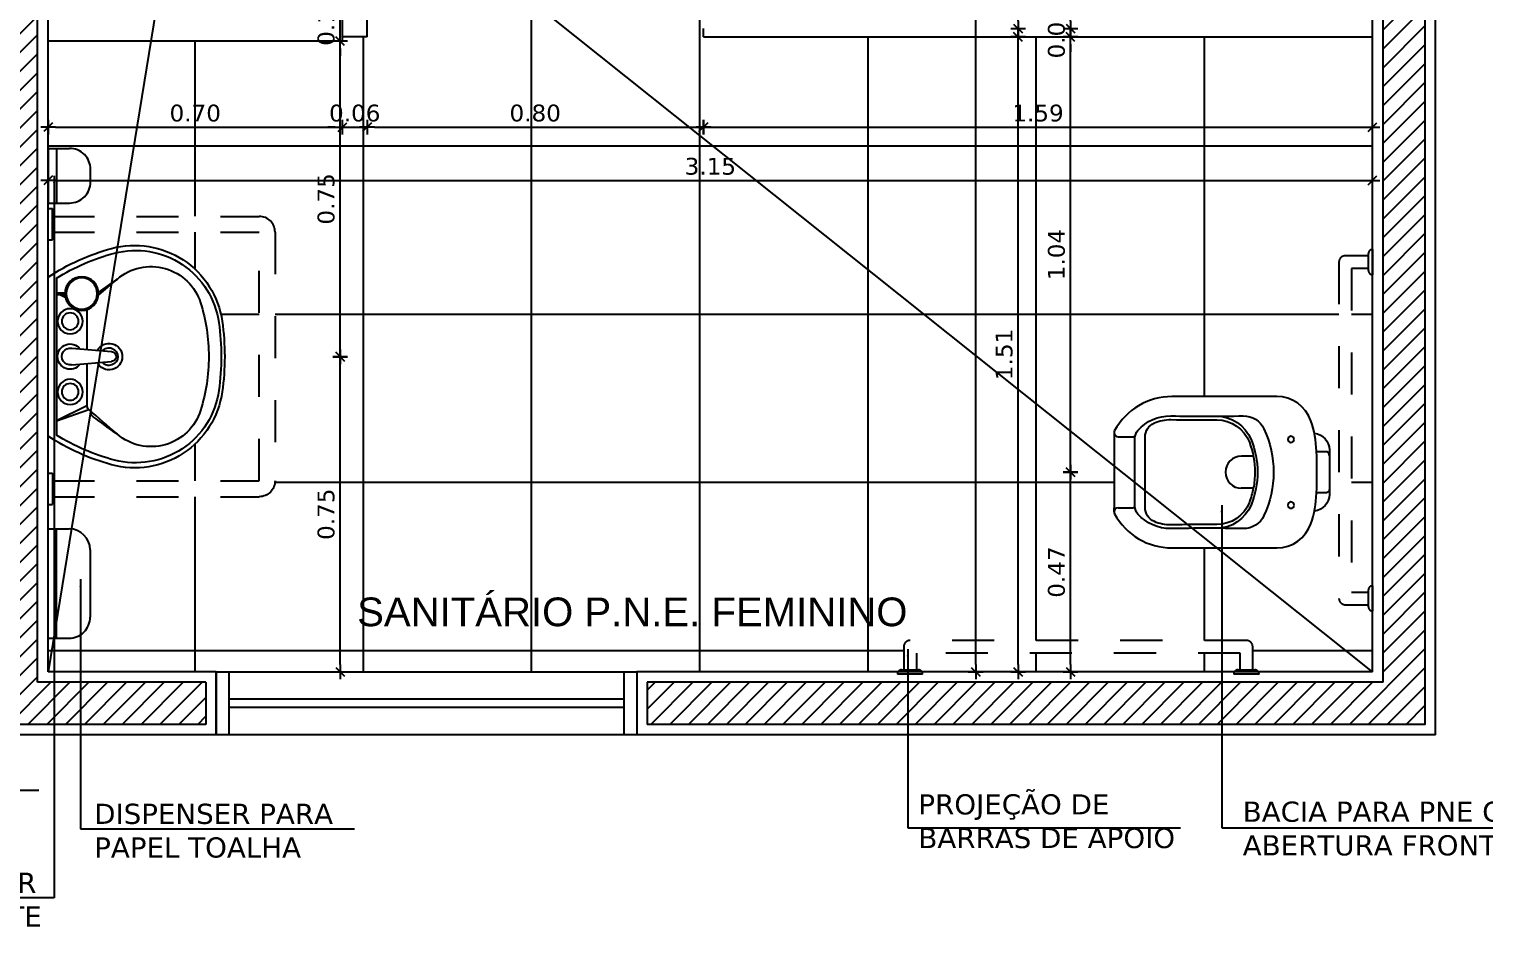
# Model space of a CAD drawing. Extents: x -36 to 357, y 137 to 237.
# Drawn here: x 11.814 to 15.274, y 206.913 to 209.049 of the extents above; entities that cross this region are included whole.
import ezdxf

# ---------------------------------------------------------------- set-up
doc = ezdxf.new("R2010")
doc.units = 0
doc.header["$LTSCALE"] = 0.01
doc.linetypes.add('CONTINU', pattern=[0])
doc.linetypes.add('HIDDEN2', pattern=[0.1875, 0.125, -0.0625])
doc.layers.get('0').update_dxf_attribs({"linetype": 'CONTINUOUS'})
doc.layers.get('DEFPOINTS').update_dxf_attribs({"linetype": 'CONTINUOUS'})
for name, color, linetype in [('01', 1, 'CONTINUOUS'), ('252', 252, 'CONTINUOUS'), ('A-ALV', 6, 'CONTINUOUS'), ('A-JANEL', 1, 'CONTINUOUS'), ('A-PAREDE', 5, 'CONTINUOUS'), ('A-WC', 1, 'CONTINUOUS'), ('AR-DIV', 3, 'CONTINUOUS'), ('AR-SAN-01', 1, 'CONTINUOUS'), ('ARQ-CTA-1_025', 1, 'CONTINUOUS'), ('ARQ-EQP-VISTA', 1, 'CONTINUOUS'), ('ARQ-ESQ-VISTA1', 2, 'CONTINUOUS'), ('ARQ-TXT-1_025', 2, 'CONTINUOUS'), ('ARQ-TXT-1_050', 2, 'CONTINUOUS'), ('ARQ_HAT', 8, 'CONTINUOUS'), ('BL-SAN-01', 1, 'CONTINUOUS')]:
    doc.layers.add(name, color=color, linetype=linetype)
doc.styles.add('ESC-50-A20', font='arial.ttf', dxfattribs={"height": 0.1})
doc.styles.add('FNDE Texto Cota 0025', font='verdana.ttf', dxfattribs={"height": 0.04})
doc.dimstyles.new('FNDE 1-0025', dxfattribs={"dimscale": 5, "dimtxt": 0.04, "dimasz": 0.0035, "dimexe": 0.15, "dimexo": 0.15, "dimgap": 0.0025, "dimtad": 1, "dimzin": 1, "dimdsep": 46, "dimtxsty": 'FNDE Texto Cota 0025', "dimblk": 'tic', "dimcen": 0.015, "dimdle": 0.15, "dimse1": 1, "dimse2": 1, "dimclrd": 251, "dimclre": 251, "dimclrt": 256, "dimaunit": 1, "dimadec": 3, "dimazin": 0, "dimtfac": 1, "dimtix": 1, "dimtmove": 2, "dimatfit": 3, "dimfxl": 0.15, "dimtvp": 1, "dimtolj": 1, "dimtzin": 0, "dimarcsym": 0})
pattern_1 = [(45, (-39.017635, 217.541924), (-0.02245064, 0.02245064), [])]

# ---------------------------------------------------------------- blocks, each defined once
blk = doc.blocks.new('LVTR-01P')
at = {"layer": 'BL-SAN-01'}
for p, q in [((0.189, 0), (-0.189, 0)), ((-0.1869, -0.02), (0.1869, -0.02)), ((-0.152, -0.02), (-0.152, -0.0401)), ((-0.148, -0.02), (-0.148, -0.0401)), ((-0.148, -0.0276), (-0.1415, -0.0409)), ((-0.148, -0.0335), (-0.1456, -0.0402)), ((0.1518, -0.02), (0.1161, -0.0924)), ((0.1528, -0.02), (0.1256, -0.0967)), ((-0.0199, -0.0561), (-0.0119, -0.1511)), ((0.0195, -0.0561), (0.0115, -0.1511)), ((-0.112, -0.0924), (-0.0168, -0.0924)), ((0.0165, -0.0924), (0.1161, -0.0924))]:
    blk.add_line(p, q, dxfattribs=at)
for centre, radius in [((-0.084, -0.0525), 0.03), ((-0.084, -0.0525), 0.02), ((0.084, -0.0525), 0.03), ((0.084, -0.0525), 0.02), ((-0.15, -0.08), 0.04), ((-0.15, -0.08), 0.037)]:
    blk.add_circle(centre, radius, dxfattribs=at)
for centre, radius, start, end in [((0.2424, -0.2861), 0.5176, 146.4501, 164.8885), ((-0.2424, -0.2861), 0.5176, 15.1115, 33.5499), ((0.2424, -0.2861), 0.505, 148.2072, 165.2817), ((0, -0.0525), 0.03, 308.8043, 231.1957), ((-0.0002, -0.0527), 0.02, 350.3752, 189.6248), ((-0.2424, -0.2861), 0.505, 14.7183, 31.7928), ((0.1161, -0.105), 0.0126, 41.3277, 90), ((-4.9199, -4.5336), 6.7189, 40.55971, 41.32768), ((0.1319, -0.1152), 0.0137, 36.1653, 98.2711), ((4.9199, -4.5336), 6.7189, 138.93408, 139.44029), ((5.2813, -4.0721), 6.7189, 143.96959, 144.44029), ((0, -0.1449), 0.0315, 117.9488, 62.7672), ((0, -0.1449), 0.021, 130.9255, 50.2909), ((-5.2813, -4.0721), 6.7189, 35.55971, 36.16525), ((-0.0544, -0.2059), 0.2102, 164.8885, 261.8746), ((-0.0531, -0.2084), 0.1995, 165.2817, 262.1149), ((-0.0909, -0.2449), 0.1233, 139.4403, 252.413), ((-0.0002, -0.1501), 0.0118, 184.8124, 355.1876), ((0.0531, -0.2084), 0.1995, 277.8851, 14.7183), ((0.0544, -0.2059), 0.2102, 278.1254, 15.1115), ((0.0909, -0.2449), 0.1233, 287.587, 40.5597), ((0, 0.042), 0.4242, 252.413, 270), ((0, 0.042), 0.4242, 270, 287.587), ((0, 0.175), 0.595, 261.8746, 270), ((0, 0.175), 0.5866, 262.1149, 270), ((0, 0.175), 0.5866, 270, 277.8851), ((0, 0.175), 0.595, 270, 278.1254)]:
    blk.add_arc(centre, radius, start, end, dxfattribs=at)
blk = doc.blocks.new('A$C18E6683B')
at = {"layer": '01', "linetype": 'HIDDEN2', "ltscale": 0.5, "extrusion": (0, 0, -1)}
for p, q in [((0.6781, 0.5388), (0.0863, 0.5387)), ((0.0488, 0.0094), (0.0488, 0.5013)), ((0.0863, 0.5012), (0.6781, 0.5013)), ((0.0863, 0.0094), (0.0863, 0.5012)), ((0.6781, 0.0094), (0.6781, 0.5012)), ((0.7156, 0.0094), (0.7156, 0.5013)), ((0.105, 0.0094), (0.03, 0.0094)), ((0.03, 0), (0.03, 0.0094)), ((0.105, 0), (0.105, 0.0094)), ((0.6594, 0.0094), (0.7344, 0.0094)), ((0.6594, 0), (0.6594, 0.0094)), ((0.7344, 0), (0.7344, 0.0094))]:
    blk.add_line(p, q, dxfattribs=at)
at = {"layer": '01', "linetype": 'HIDDEN2', "ltscale": 0.5}
blk.add_ellipse((0.0863, 0.5012), major_axis=(-0.0265, 0.0265), ratio=1, start_param=-0.785398, end_param=0.785398, dxfattribs=at)
at = {"layer": '01', "linetype": 'HIDDEN2', "ltscale": 0.5, "extrusion": (0, 0, -1)}
blk.add_ellipse((0.6781, 0.5012), major_axis=(0.0265, 0.0265), ratio=1, start_param=-0.785398, end_param=0.785398, dxfattribs=at)
blk = doc.blocks.new('A$C051A1D2C')
at = {"color": 8}
blk.add_line((0.5741, 0.6149), (0.3859, 0.6149), dxfattribs=at)
for p, q in [((0.3859, 0.6149), (0.3956, 0.6149)), ((0.3956, 0.6049), (0.3956, 0.5693))]:
    blk.add_line(p, q)
at = {"linetype": 'HIDDEN2', "ltscale": 0.5}
for points in [[(0, 1.13, -0.414214), (0.01, 1.12), (0.01, 1.08, -0.414214), (0, 1.07), (0, 1.13)], [(0.01, 0.285), (0.065, 0.285, 0.414214), (0.08, 0.3), (0.08, 1.1, 0.414214), (0.065, 1.115), (0.01, 1.115)], [(0, 0.33, -0.414214), (0.01, 0.32), (0.01, 0.28, -0.414214), (0, 0.27), (0, 0.33)], [(0.995, 0.01), (0.995, 0.065, 0.414214), (0.98, 0.08), (0.18, 0.08, 0.414214), (0.165, 0.065), (0.165, 0.01)]]:
    blk.add_lwpolyline(points, format="xyb", dxfattribs=at)
for points in [[(0.01, 0.315), (0.05, 0.315), (0.05, 1.085), (0.01, 1.085)], [(0.965, 0.01), (0.965, 0.05), (0.195, 0.05), (0.195, 0.01)]]:
    blk.add_lwpolyline(points, dxfattribs=at)
for points in [[(0.3956, 0.6049, 0.407906), (0.3859, 0.6149, 0.131537), (0.3809, 0.6136, 0.273863), (0.3001, 0.4772), (0.3001, 0.2275, 0.319419), (0.3574, 0.1469, 0.074713), (0.4301, 0.1333, 0.017899), (0.53, 0.1333, 0.074713), (0.6027, 0.1469, 0.319419), (0.6601, 0.2275), (0.6601, 0.4772, 0.273863), (0.5793, 0.6136, 0.136488), (0.5741, 0.6149, 0.402244), (0.5645, 0.6049), (0.5645, 0.5693, 0.337727), (0.5685, 0.5641)], [(0.5727, 0.1379, -0.378909), (0.533, 0.1027), (0.4272, 0.1027, -0.378909), (0.3875, 0.1379)], [(0.4401, 0.1027, -0.414214), (0.4312, 0.1116), (0.4312, 0.1335)], [(0.5201, 0.1027, 0.414214), (0.529, 0.1116), (0.529, 0.1335)]]:
    blk.add_lwpolyline(points, format="xyb")
blk.add_lwpolyline([(0.3769, 0.2583, -0.295956), (0.3461, 0.3075, 0.008003), (0.3461, 0.4798, -0.219669), (0.3807, 0.5582, -0.1825), (0.3991, 0.5651), (0.5611, 0.5651, -0.1825), (0.5794, 0.5582, -0.21967), (0.6141, 0.4798, 0.008003), (0.6141, 0.3075, -0.295956), (0.5832, 0.2583, -0.109342), (0.4801, 0.2355, -0.109342)], format="xyb", close=True)
at = {"color": 8}
for points in [[(0.4419, 0.2836, -0.042994), (0.4089, 0.293, -0.312272), (0.3556, 0.3706, 0.00507), (0.355, 0.4799, -0.107996), (0.3628, 0.519, -0.297508), (0.3969, 0.5412), (0.5633, 0.5412, -0.297509), (0.5973, 0.519, -0.107996), (0.6052, 0.4799, 0.00507), (0.6045, 0.3706, -0.312272), (0.5513, 0.293, -0.091294), (0.4801, 0.2799, -0.048111)], [(0.4019, 0.1866, 1), (0.4019, 0.2017, 1)], [(0.5583, 0.1866, 1), (0.5583, 0.2017, 1)]]:
    blk.add_lwpolyline(points, format="xyb", close=True, dxfattribs=at)
for points in [[(0.6134, 0.3717, -0.305538), (0.5582, 0.2891, -0.097448), (0.4801, 0.2737, -0.097448), (0.402, 0.2891, -0.305538), (0.3467, 0.3717)], [(0.5183, 0.2836), (0.5183, 0.3116, 1), (0.4419, 0.3116)]]:
    blk.add_lwpolyline(points, format="xyb", dxfattribs=at)
blk.add_lwpolyline([(0.4419, 0.2836), (0.4419, 0.3127)], dxfattribs=at)
at = {"linetype": 'HIDDEN2', "ltscale": 0.15}
for points in [[(0.15, 0, -0.414214), (0.16, 0.01), (0.2, 0.01, -0.414214), (0.21, 0), (0.15, 0)], [(0.95, 0, -0.414214), (0.96, 0.01), (1, 0.01, -0.414214), (1.01, 0), (0.95, 0)]]:
    blk.add_lwpolyline(points, format="xyb", dxfattribs=at)
blk.add_arc((0.3903, 0.5693), 0.00533, 285.3551, 0)
blk = doc.blocks.new('tic')
at = {"color": 251}
for p, q in [((-1, 0), (1, 0)), ((0, -1), (0, 1))]:
    blk.add_line(p, q, dxfattribs=at)
blk.add_line((-0.6, -0.6), (0.6, 0.6))
blk = doc.blocks.new('*D354')
at = {"layer": 'ARQ-CTA-1_025', "color": 251, "lineweight": -2}
blk.add_line((14.2911, 207.5374), (14.2911, 207.9771), dxfattribs=at)
at = {"layer": 'DEFPOINTS', "color": 0}
for p in [(14.2911, 207.9946), (14.6979, 207.9946), (15.0095, 207.5199)]:
    blk.add_point(p, dxfattribs=at)
at = {"layer": 'ARQ-CTA-1_025', "color": 251, "lineweight": -2, "xscale": 0.0175, "yscale": 0.0175, "zscale": 0.0175}
for p, rotation in [((14.2911, 207.9946), 90), ((14.2911, 207.5199), 270)]:
    blk.add_blockref('tic', p, dxfattribs=dict(at, rotation=rotation))
at = {"layer": 'ARQ-CTA-1_025', "insert": (14.2578, 207.7572), "char_height": 0.04, "attachment_point": 5, "rotation": 90, "style": 'FNDE Texto Cota 0025'}
blk.add_mtext('\\A1;0.47', dxfattribs=at)
blk = doc.blocks.new('*D355')
at = {"layer": 'ARQ-CTA-1_025', "color": 251, "lineweight": -2}
blk.add_line((14.2911, 208.0121), (14.2911, 209.0124), dxfattribs=at)
at = {"layer": 'DEFPOINTS', "color": 0}
for p in [(14.2911, 209.0299), (15.0095, 209.0299), (14.6979, 207.9946)]:
    blk.add_point(p, dxfattribs=at)
at = {"layer": 'ARQ-CTA-1_025', "color": 251, "lineweight": -2, "xscale": 0.0175, "yscale": 0.0175, "zscale": 0.0175}
for p, rotation in [((14.2911, 209.0299), 90), ((14.2911, 207.9946), 270)]:
    blk.add_blockref('tic', p, dxfattribs=dict(at, rotation=rotation))
at = {"layer": 'ARQ-CTA-1_025', "insert": (14.2578, 208.5122), "char_height": 0.04, "attachment_point": 5, "rotation": 90, "style": 'FNDE Texto Cota 0025'}
blk.add_mtext('\\A1;1.04', dxfattribs=at)
blk = doc.blocks.new('*D356')
at = {"layer": 'ARQ-CTA-1_025', "color": 251, "lineweight": -2}
for p, q in [((14.2911, 209.0674), (14.2911, 209.0849)), ((14.2911, 209.0299), (14.2911, 209.0499)), ((14.2911, 209.0124), (14.2911, 208.9949))]:
    blk.add_line(p, q, dxfattribs=at)
at = {"layer": 'DEFPOINTS', "color": 0}
for p in [(14.2911, 209.0499), (15.0095, 209.0499), (15.0095, 209.0299)]:
    blk.add_point(p, dxfattribs=at)
at = {"layer": 'ARQ-CTA-1_025', "color": 251, "lineweight": -2, "xscale": 0.0175, "yscale": 0.0175, "zscale": 0.0175}
for p, rotation in [((14.2911, 209.0499), 270), ((14.2911, 209.0299), 90)]:
    blk.add_blockref('tic', p, dxfattribs=dict(at, rotation=rotation))
at = {"layer": 'ARQ-CTA-1_025', "insert": (14.2578, 209.0399), "char_height": 0.04, "attachment_point": 5, "rotation": 90, "style": 'FNDE Texto Cota 0025'}
blk.add_mtext('\\A1;0.02', dxfattribs=at)
blk = doc.blocks.new('*D357')
at = {"layer": 'ARQ-CTA-1_025', "color": 251, "lineweight": -2}
blk.add_line((14.2911, 209.0674), (14.2911, 209.4283), dxfattribs=at)
at = {"layer": 'DEFPOINTS', "color": 0}
for p in [(14.2911, 209.4458), (14.6866, 209.4458), (15.0095, 209.0499)]:
    blk.add_point(p, dxfattribs=at)
at = {"layer": 'ARQ-CTA-1_025', "color": 251, "lineweight": -2, "xscale": 0.0175, "yscale": 0.0175, "zscale": 0.0175}
for p, rotation in [((14.2911, 209.4458), 90), ((14.2911, 209.0499), 270)]:
    blk.add_blockref('tic', p, dxfattribs=dict(at, rotation=rotation))
at = {"layer": 'ARQ-CTA-1_025', "insert": (14.2578, 209.2478), "char_height": 0.04, "attachment_point": 5, "rotation": 90, "style": 'FNDE Texto Cota 0025'}
blk.add_mtext('\\A1;0.40', dxfattribs=at)
blk = doc.blocks.new('*D363')
at = {"layer": 'ARQ-CTA-1_025', "color": 251, "lineweight": -2}
blk.add_line((14.1664, 207.5374), (14.1664, 209.0124), dxfattribs=at)
at = {"layer": 'DEFPOINTS', "color": 0}
for p in [(14.1664, 209.0299), (15.0095, 209.0299), (15.0095, 207.5199)]:
    blk.add_point(p, dxfattribs=at)
at = {"layer": 'ARQ-CTA-1_025', "color": 251, "lineweight": -2, "xscale": 0.0175, "yscale": 0.0175, "zscale": 0.0175}
for p, rotation in [((14.1664, 209.0299), 90), ((14.1664, 207.5199), 270)]:
    blk.add_blockref('tic', p, dxfattribs=dict(at, rotation=rotation))
at = {"layer": 'ARQ-CTA-1_025', "insert": (14.1334, 208.2749), "char_height": 0.04, "attachment_point": 5, "rotation": 90, "style": 'FNDE Texto Cota 0025'}
blk.add_mtext('\\A1;1.51', dxfattribs=at)
blk = doc.blocks.new('*D364')
at = {"layer": 'ARQ-CTA-1_025', "color": 251, "lineweight": -2}
blk.add_line((14.1664, 209.0674), (14.1664, 209.8424), dxfattribs=at)
at = {"layer": 'DEFPOINTS', "color": 0}
for p in [(14.1664, 209.8599), (14.2911, 209.8599), (14.2911, 209.0499)]:
    blk.add_point(p, dxfattribs=at)
at = {"layer": 'ARQ-CTA-1_025', "color": 251, "lineweight": -2, "xscale": 0.0175, "yscale": 0.0175, "zscale": 0.0175}
for p, rotation in [((14.1664, 209.8599), 90), ((14.1664, 209.0499), 270)]:
    blk.add_blockref('tic', p, dxfattribs=dict(at, rotation=rotation))
at = {"layer": 'ARQ-CTA-1_025', "insert": (14.133, 209.4549), "char_height": 0.04, "attachment_point": 5, "rotation": 90, "style": 'FNDE Texto Cota 0025'}
blk.add_mtext('\\A1;0.81', dxfattribs=at)
blk = doc.blocks.new('*D367')
at = {"layer": 'ARQ-CTA-1_025', "color": 251, "lineweight": -2}
blk.add_line((14.0656, 207.5374), (14.0656, 211.9524), dxfattribs=at)
at = {"layer": 'DEFPOINTS', "color": 0}
for p in [(14.0656, 211.9699), (14.2095, 211.9699), (14.2095, 207.5199)]:
    blk.add_point(p, dxfattribs=at)
at = {"layer": 'ARQ-CTA-1_025', "color": 251, "lineweight": -2, "xscale": 0.0175, "yscale": 0.0175, "zscale": 0.0175}
for p, rotation in [((14.0656, 211.9699), 90), ((14.0656, 207.5199), 270)]:
    blk.add_blockref('tic', p, dxfattribs=dict(at, rotation=rotation))
at = {"layer": 'ARQ-CTA-1_025', "insert": (14.0327, 209.7449), "char_height": 0.04, "attachment_point": 5, "rotation": 90, "style": 'FNDE Texto Cota 0025'}
blk.add_mtext('\\A1;4.45', dxfattribs=at)
blk = doc.blocks.new('*D368')
at = {"layer": 'ARQ-CTA-1_025', "color": 251, "lineweight": -2}
blk.add_line((12.5541, 207.5374), (12.5541, 208.2519), dxfattribs=at)
at = {"layer": 'DEFPOINTS', "color": 0}
for p in [(12.4366, 208.2694), (12.5541, 208.2694), (12.2602, 207.5199)]:
    blk.add_point(p, dxfattribs=at)
at = {"layer": 'ARQ-CTA-1_025', "color": 251, "lineweight": -2, "xscale": 0.0175, "yscale": 0.0175, "zscale": 0.0175}
for p, rotation in [((12.5541, 208.2694), 90), ((12.5541, 207.5199), 270)]:
    blk.add_blockref('tic', p, dxfattribs=dict(at, rotation=rotation))
at = {"layer": 'ARQ-CTA-1_025', "insert": (12.5208, 207.8946), "char_height": 0.04, "attachment_point": 5, "rotation": 90, "style": 'FNDE Texto Cota 0025'}
blk.add_mtext('\\A1;0.75', dxfattribs=at)
blk = doc.blocks.new('*D369')
at = {"layer": 'ARQ-CTA-1_025', "color": 251, "lineweight": -2}
blk.add_line((12.5541, 208.2869), (12.5541, 209.0024), dxfattribs=at)
at = {"layer": 'DEFPOINTS', "color": 0}
for p in [(12.2602, 209.0199), (12.5541, 209.0199), (12.4366, 208.2694)]:
    blk.add_point(p, dxfattribs=at)
at = {"layer": 'ARQ-CTA-1_025', "color": 251, "lineweight": -2, "xscale": 0.0175, "yscale": 0.0175, "zscale": 0.0175}
for p, rotation in [((12.5541, 209.0199), 90), ((12.5541, 208.2694), 270)]:
    blk.add_blockref('tic', p, dxfattribs=dict(at, rotation=rotation))
at = {"layer": 'ARQ-CTA-1_025', "insert": (12.5208, 208.6446), "char_height": 0.04, "attachment_point": 5, "rotation": 90, "style": 'FNDE Texto Cota 0025'}
blk.add_mtext('\\A1;0.75', dxfattribs=at)
blk = doc.blocks.new('*D370')
at = {"layer": 'ARQ-CTA-1_025', "color": 251, "lineweight": -2}
for p, q in [((12.5541, 209.1374), (12.5541, 209.1549)), ((12.5541, 209.0199), (12.5541, 209.1199)), ((12.5541, 209.0024), (12.5541, 208.9849))]:
    blk.add_line(p, q, dxfattribs=at)
at = {"layer": 'DEFPOINTS', "color": 0}
for p in [(12.2602, 209.1199), (12.5541, 209.1199), (12.2602, 209.0199)]:
    blk.add_point(p, dxfattribs=at)
at = {"layer": 'ARQ-CTA-1_025', "color": 251, "lineweight": -2, "xscale": 0.0175, "yscale": 0.0175, "zscale": 0.0175}
for p, rotation in [((12.5541, 209.1199), 270), ((12.5541, 209.0199), 90)]:
    blk.add_blockref('tic', p, dxfattribs=dict(at, rotation=rotation))
at = {"layer": 'ARQ-CTA-1_025', "insert": (12.5208, 209.0699), "char_height": 0.04, "attachment_point": 5, "rotation": 90, "style": 'FNDE Texto Cota 0025'}
blk.add_mtext('\\A1;0.10', dxfattribs=at)
blk = doc.blocks.new('*D376')
at = {"layer": 'ARQ-CTA-1_025', "color": 251, "lineweight": -2}
blk.add_line((11.877, 208.8153), (12.542, 208.8153), dxfattribs=at)
at = {"layer": 'DEFPOINTS', "color": 0}
for p in [(11.8595, 209.0199), (12.5595, 209.0199), (12.5595, 208.8153)]:
    blk.add_point(p, dxfattribs=at)
at = {"layer": 'ARQ-CTA-1_025', "color": 251, "lineweight": -2, "xscale": 0.0175, "yscale": 0.0175, "zscale": 0.0175, "rotation": 180}
blk.add_blockref('tic', (11.8595, 208.8153), dxfattribs=at)
at = {"layer": 'ARQ-CTA-1_025', "color": 251, "lineweight": -2, "xscale": 0.0175, "yscale": 0.0175, "zscale": 0.0175}
blk.add_blockref('tic', (12.5595, 208.8153), dxfattribs=at)
at = {"layer": 'ARQ-CTA-1_025', "insert": (12.2095, 208.8486), "char_height": 0.04, "attachment_point": 5, "style": 'FNDE Texto Cota 0025'}
blk.add_mtext('\\A1;0.70', dxfattribs=at)
blk = doc.blocks.new('*D377')
at = {"layer": 'ARQ-CTA-1_025', "color": 251, "lineweight": -2}
for p, q in [((12.542, 208.8153), (12.5245, 208.8153)), ((12.5595, 208.8153), (12.618, 208.8153)), ((12.6355, 208.8153), (12.653, 208.8153))]:
    blk.add_line(p, q, dxfattribs=at)
at = {"layer": 'DEFPOINTS', "color": 0}
for p in [(12.5595, 209.0199), (12.618, 209.0199), (12.618, 208.8153)]:
    blk.add_point(p, dxfattribs=at)
at = {"layer": 'ARQ-CTA-1_025', "color": 251, "lineweight": -2, "xscale": 0.0175, "yscale": 0.0175, "zscale": 0.0175}
blk.add_blockref('tic', (12.5595, 208.8153), dxfattribs=at)
at = {"layer": 'ARQ-CTA-1_025', "color": 251, "lineweight": -2, "xscale": 0.0175, "yscale": 0.0175, "zscale": 0.0175, "rotation": 180}
blk.add_blockref('tic', (12.618, 208.8153), dxfattribs=at)
at = {"layer": 'ARQ-CTA-1_025', "insert": (12.5888, 208.8486), "char_height": 0.04, "attachment_point": 5, "style": 'FNDE Texto Cota 0025'}
blk.add_mtext('\\A1;0.06', dxfattribs=at)
blk = doc.blocks.new('*D378')
at = {"layer": 'ARQ-CTA-1_025', "color": 251, "lineweight": -2}
blk.add_line((12.6355, 208.8153), (13.4005, 208.8153), dxfattribs=at)
at = {"layer": 'DEFPOINTS', "color": 0}
for p in [(12.618, 209.0199), (13.418, 209.0299), (13.418, 208.8153)]:
    blk.add_point(p, dxfattribs=at)
at = {"layer": 'ARQ-CTA-1_025', "color": 251, "lineweight": -2, "xscale": 0.0175, "yscale": 0.0175, "zscale": 0.0175, "rotation": 180}
blk.add_blockref('tic', (12.618, 208.8153), dxfattribs=at)
at = {"layer": 'ARQ-CTA-1_025', "color": 251, "lineweight": -2, "xscale": 0.0175, "yscale": 0.0175, "zscale": 0.0175}
blk.add_blockref('tic', (13.418, 208.8153), dxfattribs=at)
at = {"layer": 'ARQ-CTA-1_025', "insert": (13.018, 208.8487), "char_height": 0.04, "attachment_point": 5, "style": 'FNDE Texto Cota 0025'}
blk.add_mtext('\\A1;0.80', dxfattribs=at)
blk = doc.blocks.new('*D379')
at = {"layer": 'ARQ-CTA-1_025', "color": 251, "lineweight": -2}
blk.add_line((13.4355, 208.8153), (14.992, 208.8153), dxfattribs=at)
at = {"layer": 'DEFPOINTS', "color": 0}
for p in [(13.418, 209.0299), (15.0095, 209.0299), (15.0095, 208.8153)]:
    blk.add_point(p, dxfattribs=at)
at = {"layer": 'ARQ-CTA-1_025', "color": 251, "lineweight": -2, "xscale": 0.0175, "yscale": 0.0175, "zscale": 0.0175, "rotation": 180}
blk.add_blockref('tic', (13.418, 208.8153), dxfattribs=at)
at = {"layer": 'ARQ-CTA-1_025', "color": 251, "lineweight": -2, "xscale": 0.0175, "yscale": 0.0175, "zscale": 0.0175}
blk.add_blockref('tic', (15.0095, 208.8153), dxfattribs=at)
at = {"layer": 'ARQ-CTA-1_025', "insert": (14.2138, 208.8486), "char_height": 0.04, "attachment_point": 5, "style": 'FNDE Texto Cota 0025'}
blk.add_mtext('\\A1;1.59', dxfattribs=at)
blk = doc.blocks.new('*D380')
at = {"layer": 'ARQ-CTA-1_025', "color": 251, "lineweight": -2}
blk.add_line((11.877, 208.6887), (14.992, 208.6887), dxfattribs=at)
at = {"layer": 'DEFPOINTS', "color": 0}
for p in [(11.8595, 208.7699), (15.0095, 208.7699), (15.0095, 208.6887)]:
    blk.add_point(p, dxfattribs=at)
at = {"layer": 'ARQ-CTA-1_025', "color": 251, "lineweight": -2, "xscale": 0.0175, "yscale": 0.0175, "zscale": 0.0175, "rotation": 180}
blk.add_blockref('tic', (11.8595, 208.6887), dxfattribs=at)
at = {"layer": 'ARQ-CTA-1_025', "color": 251, "lineweight": -2, "xscale": 0.0175, "yscale": 0.0175, "zscale": 0.0175}
blk.add_blockref('tic', (15.0095, 208.6887), dxfattribs=at)
at = {"layer": 'ARQ-CTA-1_025', "insert": (13.4345, 208.722), "char_height": 0.04, "attachment_point": 5, "style": 'FNDE Texto Cota 0025'}
blk.add_mtext('\\A1;3.15', dxfattribs=at)
blk = doc.blocks.new('A$C7D9E6F90')
at = {"color": 1, "linetype": 'CONTINU'}
for p, q in [((0, 0.1), (0.26, 0.1)), ((0, 0.1), (0, 0.05)), ((0.26, 0.1), (0.26, 0.05)), ((0.21, 0), (0.05, 0))]:
    blk.add_line(p, q, dxfattribs=at)
for centre, start, end in [((0.05, 0.05), 180, 270.042), ((0.21, 0.05), 270, 0)]:
    blk.add_arc(centre, 0.05, start, end, dxfattribs=at)
at = {"layer": 'ARQ_HAT'}
blk.add_line((0, 0.08), (0.26, 0.08), dxfattribs=at)
blk = doc.blocks.new('A$C7E2A7DB0')
at = {"color": 1, "linetype": 'CONTINU'}
for p, q in [((0, 0.1), (0.13, 0.1)), ((0, 0.1), (0, 0.05)), ((0.13, 0.1), (0.13, 0.05))]:
    blk.add_line(p, q, dxfattribs=at)
for centre, start, end in [((0.05, 0.05), 180, 270.042), ((0.08, 0.05), 269.958, 0)]:
    blk.add_arc(centre, 0.05, start, end, dxfattribs=at)
at = {"layer": '01', "ltscale": 10}
blk.add_line((0.05, 0), (0.08, 0), dxfattribs=at)
at = {"layer": 'ARQ_HAT'}
blk.add_line((0, 0.08), (0.13, 0.08), dxfattribs=at)

msp = doc.modelspace()

# ---------------------------------------------------------------- hatches: boundary and pattern name
at = {"layer": '01'}
h = msp.add_hatch(dxfattribs=at)
h.set_pattern_fill('ANSI31', color=251, scale=0.01)
h.set_pattern_definition(pattern_1)
h.paths.add_polyline_path([(11.7345, 211.9949), (11.7345, 207.4949), (11.3345, 207.4949), (11.3345, 207.3949), (12.2345, 207.3949), (12.2345, 207.4949), (11.8345, 207.4949), (11.8345, 211.9949), (12.2345, 211.9949), (12.2345, 212.0949), (11.3345, 212.0949), (11.3345, 211.9949)])
h = msp.add_hatch(dxfattribs=at)
h.set_pattern_fill('ANSI31', color=251, scale=0.01)
h.set_pattern_definition(pattern_1)
h.paths.add_polyline_path([(15.1345, 207.3949), (15.1345, 212.0949), (14.9345, 212.0949), (14.9345, 211.9949), (15.0345, 211.9949), (15.0345, 207.4949), (13.2845, 207.4949), (13.2845, 207.3949)])

# ---------------------------------------------------------------- linework, layer by layer
at = {"layer": '01', "color": 251}
for p, q in [((15.1345, 207.3949), (15.1345, 212.0949)), ((11.8345, 207.4949), (11.8345, 211.9949)), ((15.0345, 207.4949), (15.0345, 211.9949)), ((12.2345, 207.4949), (11.8345, 207.4949)), ((12.2345, 207.4949), (12.2345, 207.3949)), ((15.0345, 207.4949), (13.2845, 207.4949)), ((13.2845, 207.4949), (13.2845, 207.3949)), ((12.2345, 207.3949), (11.3345, 207.3949)), ((15.1345, 207.3949), (13.2845, 207.3949))]:
    msp.add_line(p, q, dxfattribs=at)
at = {"layer": '252', "color": 251}
for p, q in [((13.0095, 207.5199), (13.0095, 211.9699)), ((13.4095, 207.5199), (13.4095, 211.9699)), ((12.2095, 208.6033), (12.2095, 209.0199)), ((12.6095, 207.5199), (12.6095, 209.0299)), ((13.8095, 207.5199), (13.8095, 209.0299)), ((14.2095, 207.5945), (14.2095, 209.0299)), ((14.6095, 208.1746), (14.6095, 209.0299)), ((15.0095, 208.7699), (11.8595, 208.7699)), ((12.2095, 208.4771), (12.2095, 208.5658)), ((12.3617, 208.3699), (12.2706, 208.3699)), ((14.9295, 208.3699), (12.3992, 208.3699)), ((15.0095, 208.3699), (14.9595, 208.3699)), ((12.2095, 207.9739), (12.2095, 208.0622)), ((14.3946, 207.9699), (12.399, 207.9699)), ((15.0095, 207.9699), (14.9595, 207.9699)), ((12.2095, 207.5199), (12.2095, 207.9364)), ((14.6095, 207.5945), (14.6095, 207.8146)), ((13.8945, 207.5699), (11.8595, 207.5699)), ((14.2095, 207.5199), (14.2095, 207.5645)), ((14.6095, 207.5199), (14.6095, 207.5645)), ((15.0095, 207.5699), (14.7245, 207.5699))]:
    msp.add_line(p, q, dxfattribs=at)
at = {"layer": 'A-ALV', "color": 253}
for p, q in [((12.2048, 209.6398), (11.8595, 207.5199)), ((15.0095, 207.5199), (12.3531, 209.6396))]:
    msp.add_line(p, q, dxfattribs=at)
at = {"layer": 'A-JANEL'}
msp.add_line((13.2595, 207.5199), (13.2595, 207.3699), dxfattribs=at)
at = {"layer": 'A-PAREDE'}
for p, q in [((15.1595, 207.3699), (15.1595, 212.1199)), ((11.8595, 207.5199), (11.8595, 211.9699)), ((15.0095, 207.5199), (15.0095, 211.9699)), ((12.2595, 207.5199), (11.8595, 207.5199)), ((12.2595, 207.3699), (12.2595, 207.5199)), ((12.2595, 207.5199), (12.2595, 207.3699)), ((15.0095, 207.5199), (13.2595, 207.5199)), ((13.2595, 207.5199), (13.2595, 207.3699)), ((12.2595, 207.3699), (11.3095, 207.3699)), ((15.1595, 207.3699), (13.2595, 207.3699))]:
    msp.add_line(p, q, dxfattribs=at)
at = {"layer": 'A-WC', "color": 2}
msp.add_line((13.418, 209.0299), (13.418, 209.0499), dxfattribs=at)
at = {"layer": 'AR-DIV'}
for p, q in [((12.618, 209.0299), (12.618, 209.8499)), ((12.5595, 209.0199), (12.5595, 209.1199)), ((12.5595, 209.0199), (11.8595, 209.0199)), ((12.618, 209.0299), (12.5595, 209.0299)), ((13.418, 209.0299), (15.0095, 209.0299))]:
    msp.add_line(p, q, dxfattribs=at)
at = {"layer": 'ARQ-ESQ-VISTA1', "color": 1}
for p, q in [((12.2895, 207.5199), (13.2295, 207.5199)), ((13.2295, 207.3699), (12.2895, 207.3699))]:
    msp.add_line(p, q, dxfattribs=at)
at = {"layer": 'ARQ-ESQ-VISTA1', "color": 2}
for p, q in [((13.2295, 207.4548), (12.2899, 207.4548)), ((13.2295, 207.4348), (12.2899, 207.4348))]:
    msp.add_line(p, q, dxfattribs=at)
for points in [[(12.2895, 207.3699), (12.2595, 207.3699), (12.2595, 207.5199), (12.2895, 207.5199)], [(13.2595, 207.3699), (13.2295, 207.3699), (13.2295, 207.5199), (13.2595, 207.5199)]]:
    msp.add_lwpolyline(points, close=True, dxfattribs=at)

# ---------------------------------------------------------------- block references
at = {"layer": '01', "ltscale": 10}
for name, p, rotation in [('A$C7E2A7DB0', (11.9605, 208.6349), 90.00000000000001), ('A$C7D9E6F90', (11.9595, 207.5999), 90)]:
    msp.add_blockref(name, p, dxfattribs=dict(at, rotation=rotation))
at = {"layer": '01', "color": 4, "ltscale": 10, "xscale": -1, "rotation": 270}
msp.add_blockref('A$C18E6683B', (11.8605, 207.8876), dxfattribs=at)
at = {"layer": 'AR-SAN-01', "extrusion": (0, 0, -1), "zscale": -1, "rotation": 270}
msp.add_blockref('LVTR-01P', (-11.8595, 208.2696), dxfattribs=at)
at = {"layer": 'ARQ-EQP-VISTA', "rotation": 89.99999999999997}
msp.add_blockref('A$C051A1D2C', (15.0095, 207.5145), dxfattribs=at)

# ---------------------------------------------------------------- texts
at = {"layer": 'ARQ-TXT-1_025', "char_height": 0.048, "attachment_point": 1, "style": 'ESC-50-A20'}
for s, width, insert in [('{\\fVerdana|b0|i0|c0|p34;PROJEÇÃO DE\\PBARRAS DE APOIO}', 0.770104, (13.9293, 207.2286)), ('{\\fVerdana|b0|i0|c0|p34;DISPENSER PARA PAPEL TOALHA}', 0.750944, (11.9691, 207.2061)), ('{\\fVerdana|b0|i0|c0|p34;BACIA PARA PNE COM\\PABERTURA FRONTAL}', 0.800431, (14.7007, 207.2112)), ('\\pi0.18752;{\\fVerdana|b0|i0|c0|p34;DISPENSER \\P\\pi0.018726;PARA SABONETE}', 0.568841, (11.2724, 207.0421))]:
    msp.add_mtext_dynamic_manual_height_columns(s, width=width, gutter_width=0.5, heights=[0], dxfattribs=dict(at, insert=insert))
at = {"layer": 'ARQ-TXT-1_050', "insert": (12.1386, 207.6966), "char_height": 0.068267, "attachment_point": 1, "style": 'ESC-50-A20'}
msp.add_mtext_dynamic_manual_height_columns('\\pi0.45604;SANITÁRIO P.N.E. FEMININO', width=1.864405, gutter_width=1, heights=[0], dxfattribs=at)

# ---------------------------------------------------------------- dimensions: what is measured, and where the dimension line sits
at = {"layer": 'ARQ-CTA-1_025'}
for base, p1, p2, picture, middle in [((14.0656, 211.9699), (14.2095, 207.5199), (14.2095, 211.9699), '*D367', (14.0327, 209.7449)), ((14.1664, 209.8599), (14.2911, 209.0499), (14.2911, 209.8599), '*D364', (14.133, 209.4549)), ((14.2911, 209.4458), (15.0095, 209.0499), (14.6866, 209.4458), '*D357', (14.2578, 209.2478)), ((12.5541, 209.1199), (12.2602, 209.0199), (12.2602, 209.1199), '*D370', (12.5208, 209.0699)), ((14.2911, 209.0499), (15.0095, 209.0299), (15.0095, 209.0499), '*D356', (14.2578, 209.0399)), ((12.5541, 209.0199), (12.4366, 208.2694), (12.2602, 209.0199), '*D369', (12.5208, 208.6446)), ((14.1664, 209.0299), (15.0095, 207.5199), (15.0095, 209.0299), '*D363', (14.1334, 208.2749)), ((14.2911, 209.0299), (14.6979, 207.9946), (15.0095, 209.0299), '*D355', (14.2578, 208.5122)), ((12.5541, 208.2694), (12.2602, 207.5199), (12.4366, 208.2694), '*D368', (12.5208, 207.8946)), ((14.2911, 207.9946), (15.0095, 207.5199), (14.6979, 207.9946), '*D354', (14.2578, 207.7572))]:
    dim = msp.add_linear_dim(base=base, p1=p1, p2=p2, angle=90, dimstyle='FNDE 1-0025', dxfattribs=at)
    dim.commit()
    dim.dimension.update_dxf_attribs({"geometry": picture, "text_midpoint": middle})
for base, p1, p2, picture, middle in [((12.5595, 208.8153), (11.8595, 209.0199), (12.5595, 209.0199), '*D376', (12.2095, 208.8486)), ((12.618, 208.8153), (12.5595, 209.0199), (12.618, 209.0199), '*D377', (12.5888, 208.8486)), ((13.418, 208.8153), (12.618, 209.0199), (13.418, 209.0299), '*D378', (13.018, 208.8487)), ((15.0095, 208.8153), (13.418, 209.0299), (15.0095, 209.0299), '*D379', (14.2138, 208.8486)), ((15.0095, 208.6887), (11.8595, 208.7699), (15.0095, 208.7699), '*D380', (13.4345, 208.722))]:
    dim = msp.add_linear_dim(base=base, p1=p1, p2=p2, dimstyle='FNDE 1-0025', dxfattribs=at)
    dim.commit()
    dim.dimension.update_dxf_attribs({"geometry": picture, "text_midpoint": middle})

# ---------------------------------------------------------------- leaders
at = {"layer": '01', "color": 3, "ltscale": 10}
for points in [[(11.8742, 208.6999, -0.0593), (11.8742, 206.9819, -0.0593), (11.2414, 206.9819, -0.0593)], [(11.3924, 208.1691, -0.0593), (11.3924, 207.2385, -0.0593), (11.8374, 207.2385, -0.0593)], [(14.6508, 207.9164, -0.0593), (14.6508, 207.1484, -0.0593), (15.4439, 207.1484, -0.0593)], [(11.9369, 207.7401, -0.0593), (11.9369, 207.146, -0.0593), (12.588, 207.146, -0.0593)], [(13.9043, 207.5738, -0.0593), (13.9043, 207.1484, -0.0593), (14.5529, 207.1484, -0.0593)]]:
    msp.add_leader(points, dimstyle='FNDE 1-0025', override={"dimtad": 0, "dimlfac": 100, "dimclrd": 252, "dimclre": 252}, dxfattribs=at)

doc.saveas('drawing.dxf')
